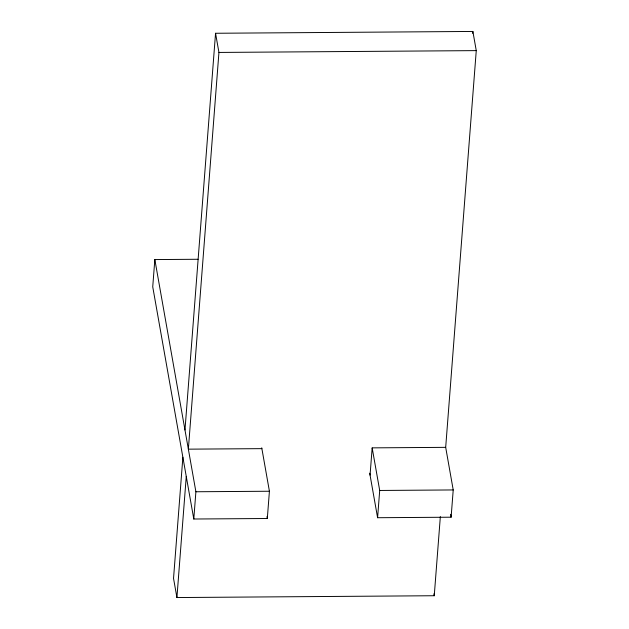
<?xml version="1.0" encoding="UTF-8"?>
<svg xmlns="http://www.w3.org/2000/svg" width="629" height="629" viewBox="0 0 629 629"><rect width="100%" height="100%" fill="white"/><g stroke="black" fill="none" stroke-linecap="round" stroke-linejoin="round"><path stroke-width="0.94" d="M198.056 259.266L154.836 259.573L152.737 286.832L193.795 519.019L267.317 518.5L269.416 491.241L261.735 447.809M182.874 457.244L173.533 578.381L176.922 597.55L434.246 595.734L440.347 516.606M184.973 429.984L215.55 33.266L472.874 31.45L476.263 50.619L445.686 447.345L453.218 489.944L451.111 517.203L377.597 517.722L369.718 473.197M176.922 597.55L186.263 476.412M215.55 33.266L218.939 52.435L188.362 449.161L261.884 448.642M193.795 519.019L195.894 491.76L154.836 259.573M370.064 475.115L372.164 447.864L445.686 447.345M377.597 517.722L379.696 490.463L372.187 447.997M472.717 33.408L472.874 31.45M218.939 52.435L476.263 50.619M195.894 491.76L269.416 491.241M379.696 490.463L453.218 489.944M450.6 514.302L451.111 517.203M433.908 593.815L434.246 595.734M266.971 516.566L267.317 518.5"/></g></svg>
